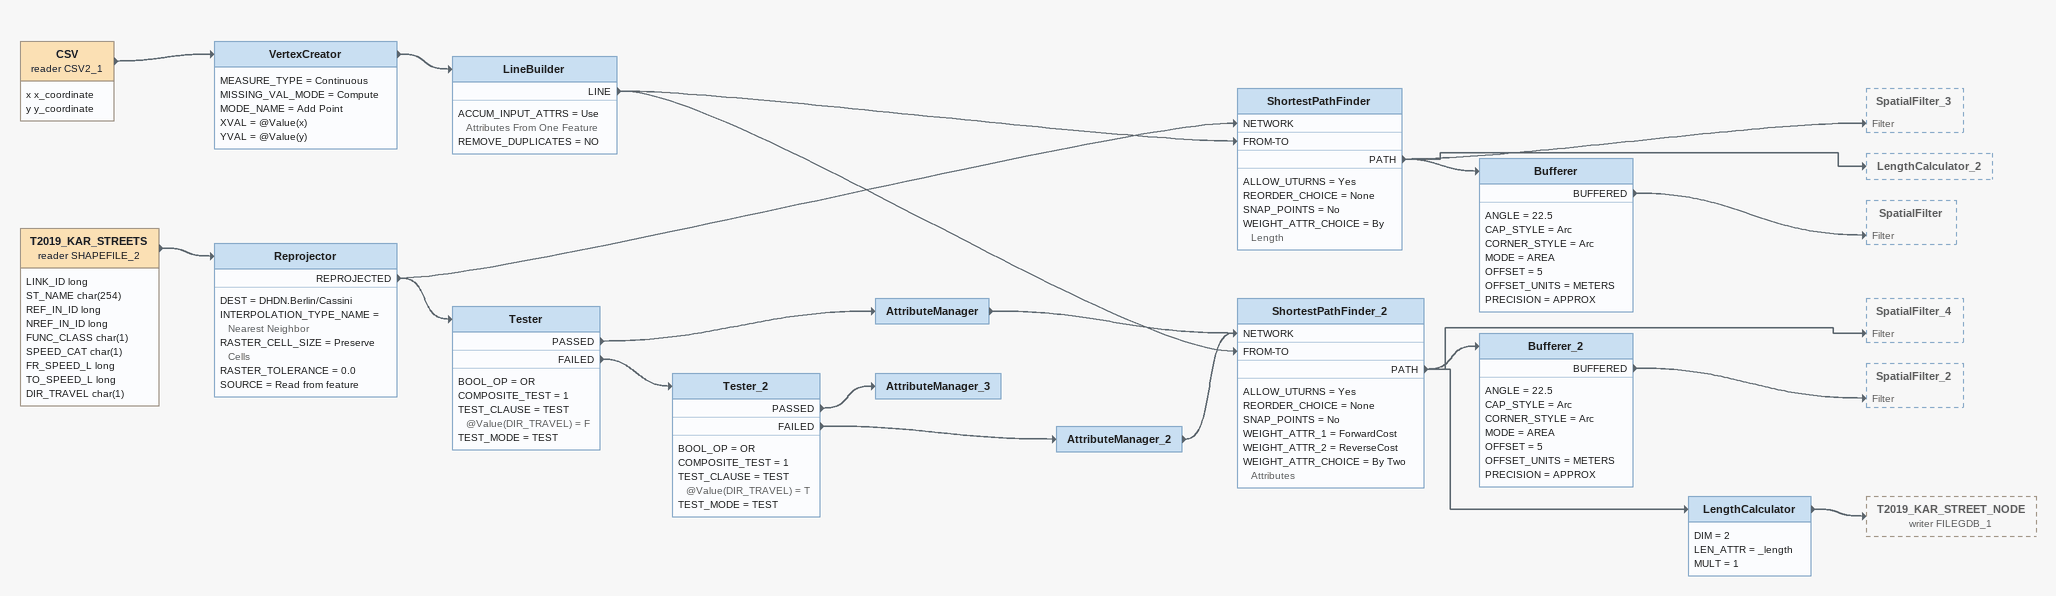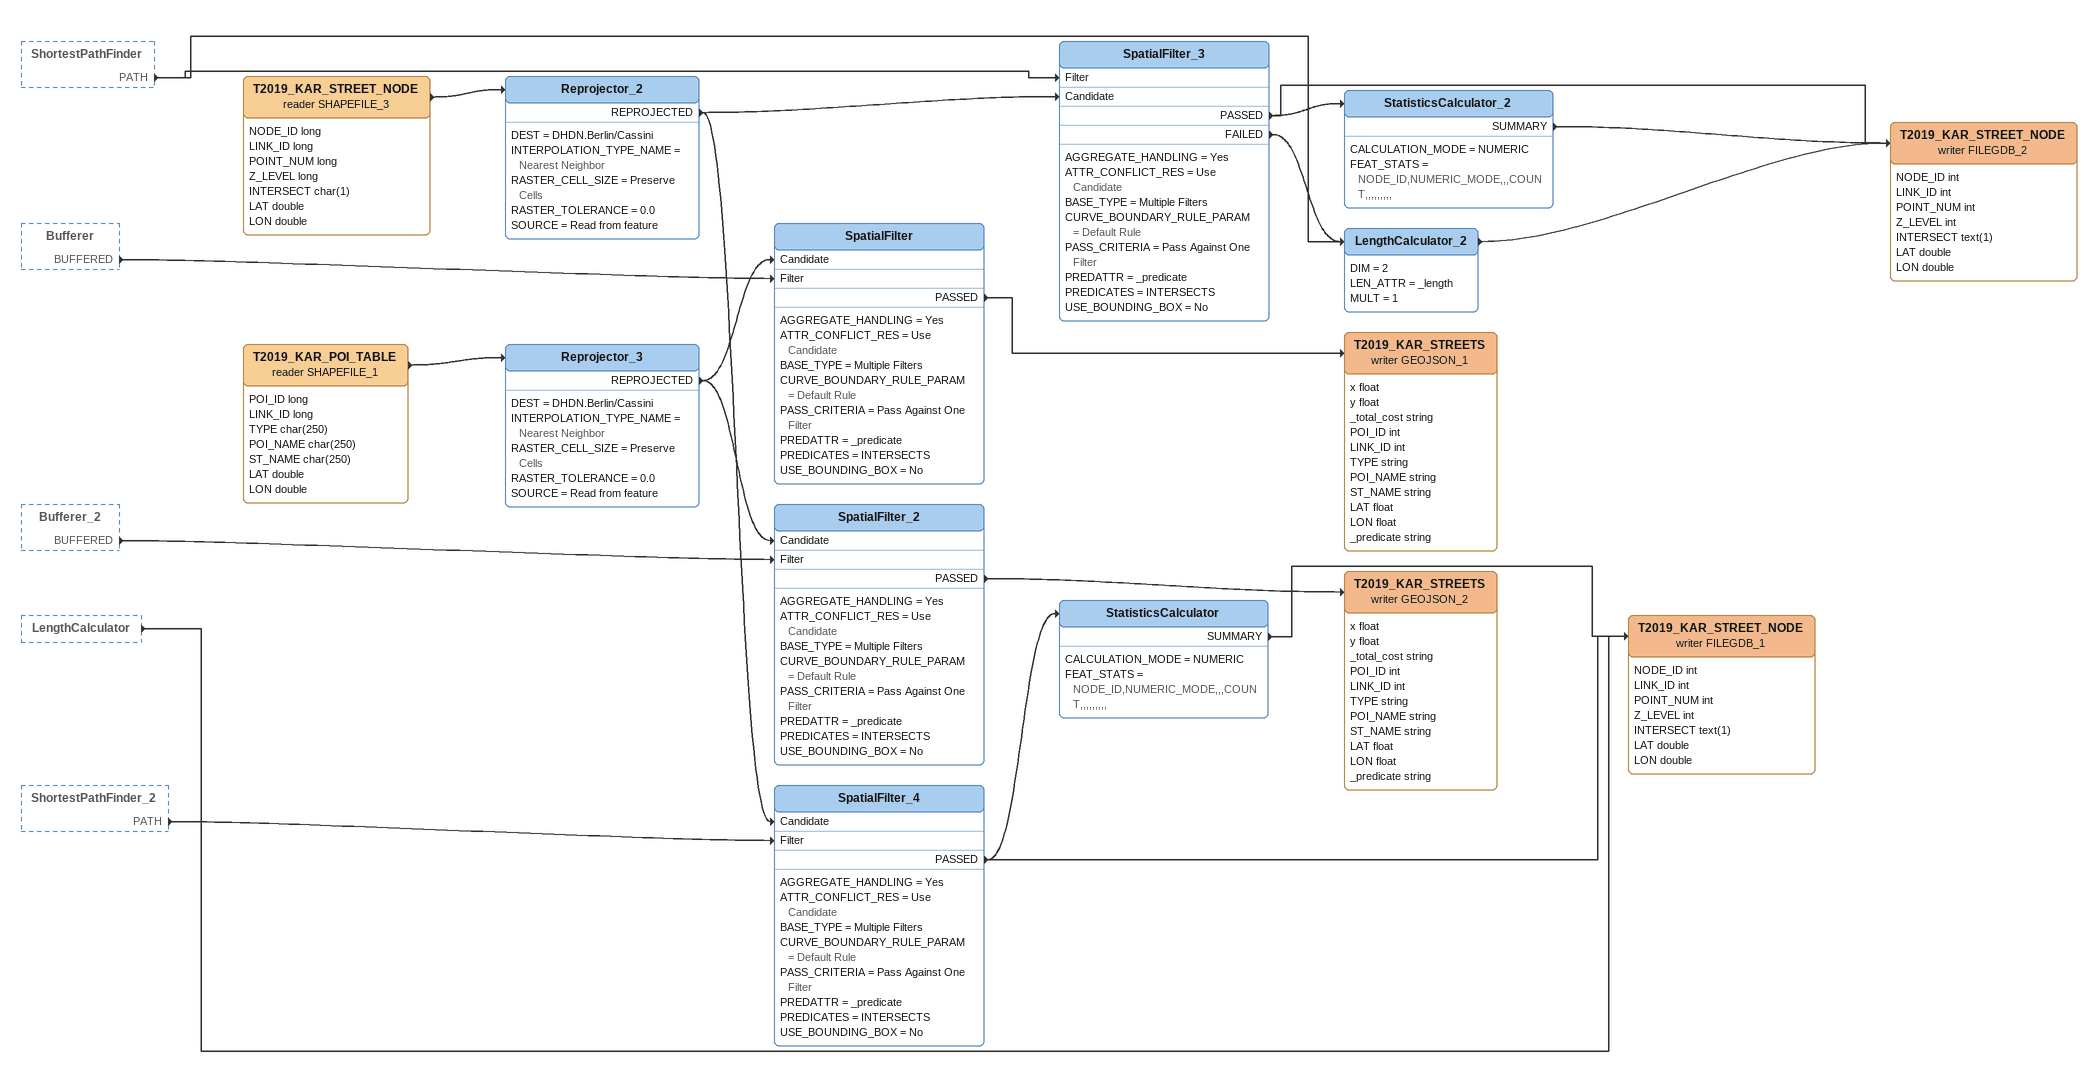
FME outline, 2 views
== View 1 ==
CSV (reader CSV2_1)
    attributes: x x_coordinate, y y_coordinate
    -> VertexCreator
VertexCreator
    MEASURE_TYPE = Continuous
    MISSING_VAL_MODE = Compute
    MODE_NAME = Add Point
    XVAL = @Value(x)
    YVAL = @Value(y)
    -> LineBuilder
LineBuilder
    ACCUM_INPUT_ATTRS = Use Attributes From One Feature
    REMOVE_DUPLICATES = NO
    LINE -> ShortestPathFinder [FROM-TO]
    LINE -> ShortestPathFinder_2 [FROM-TO]
T2019_KAR_STREETS (reader SHAPEFILE_2)
    attributes: LINK_ID long, ST_NAME char(254), REF_IN_ID long, NREF_IN_ID long, FUNC_CLASS char(1), SPEED_CAT char(1), FR_SPEED_L long, TO_SPEED_L long, DIR_TRAVEL char(1)
    -> Reprojector
Reprojector
    DEST = DHDN.Berlin/Cassini
    INTERPOLATION_TYPE_NAME = Nearest Neighbor
    RASTER_CELL_SIZE = Preserve Cells
    RASTER_TOLERANCE = 0.0
    SOURCE = Read from feature
    REPROJECTED -> ShortestPathFinder [NETWORK]
    REPROJECTED -> Tester
ShortestPathFinder
    ALLOW_UTURNS = Yes
    REORDER_CHOICE = None
    SNAP_POINTS = No
    WEIGHT_ATTR_CHOICE = By Length
    PATH -> Bufferer
    PATH -> SpatialFilter_3 [Filter]
    PATH -> LengthCalculator_2
Bufferer
    ANGLE = 22.5
    CAP_STYLE = Arc
    CORNER_STYLE = Arc
    MODE = AREA
    OFFSET = 5
    OFFSET_UNITS = METERS
    PRECISION = APPROX
    BUFFERED -> SpatialFilter [Filter]
Tester
    BOOL_OP = OR
    COMPOSITE_TEST = 1
    TEST_CLAUSE = TEST @Value(DIR_TRAVEL) = F
    TEST_MODE = TEST
    PASSED -> AttributeManager
    FAILED -> Tester_2
AttributeManager
    -> ShortestPathFinder_2 [NETWORK]
Tester_2
    BOOL_OP = OR
    COMPOSITE_TEST = 1
    TEST_CLAUSE = TEST @Value(DIR_TRAVEL) = T
    TEST_MODE = TEST
    PASSED -> AttributeManager_3
    FAILED -> AttributeManager_2
AttributeManager_3
AttributeManager_2
    -> ShortestPathFinder_2 [NETWORK]
ShortestPathFinder_2
    ALLOW_UTURNS = Yes
    REORDER_CHOICE = None
    SNAP_POINTS = No
    WEIGHT_ATTR_1 = ForwardCost
    WEIGHT_ATTR_2 = ReverseCost
    WEIGHT_ATTR_CHOICE = By Two Attributes
    PATH -> Bufferer_2
    PATH -> SpatialFilter_4 [Filter]
    PATH -> LengthCalculator
Bufferer_2
    ANGLE = 22.5
    CAP_STYLE = Arc
    CORNER_STYLE = Arc
    MODE = AREA
    OFFSET = 5
    OFFSET_UNITS = METERS
    PRECISION = APPROX
    BUFFERED -> SpatialFilter_2 [Filter]
LengthCalculator
    DIM = 2
    LEN_ATTR = _length
    MULT = 1
    -> T2019_KAR_STREET_NODE (writer FILEGDB_1)

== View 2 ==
ShortestPathFinder [outside]
    PATH -> SpatialFilter_3 [Filter]
    PATH -> LengthCalculator_2
Bufferer [outside]
    BUFFERED -> SpatialFilter [Filter]
Bufferer_2 [outside]
    BUFFERED -> SpatialFilter_2 [Filter]
LengthCalculator [outside]
    -> T2019_KAR_STREET_NODE (writer FILEGDB_1)
ShortestPathFinder_2 [outside]
    PATH -> SpatialFilter_4 [Filter]
T2019_KAR_STREET_NODE (reader SHAPEFILE_3)
    attributes: NODE_ID long, LINK_ID long, POINT_NUM long, Z_LEVEL long, INTERSECT char(1), LAT double, LON double
    -> Reprojector_2
Reprojector_2
    DEST = DHDN.Berlin/Cassini
    INTERPOLATION_TYPE_NAME = Nearest Neighbor
    RASTER_CELL_SIZE = Preserve Cells
    RASTER_TOLERANCE = 0.0
    SOURCE = Read from feature
    REPROJECTED -> SpatialFilter_3 [Candidate]
    REPROJECTED -> SpatialFilter_4 [Candidate]
SpatialFilter_3
    AGGREGATE_HANDLING = Yes
    ATTR_CONFLICT_RES = Use Candidate
    BASE_TYPE = Multiple Filters
    CURVE_BOUNDARY_RULE_PARAM = Default Rule
    PASS_CRITERIA = Pass Against One Filter
    PREDATTR = _predicate
    PREDICATES = INTERSECTS
    USE_BOUNDING_BOX = No
    PASSED -> StatisticsCalculator_2
    PASSED -> T2019_KAR_STREET_NODE (writer FILEGDB_2)
    FAILED -> LengthCalculator_2
StatisticsCalculator_2
    CALCULATION_MODE = NUMERIC
    FEAT_STATS = NODE_ID,NUMERIC_MODE,,,COUNT,,,,,,,,,
    SUMMARY -> T2019_KAR_STREET_NODE (writer FILEGDB_2)
LengthCalculator_2
    DIM = 2
    LEN_ATTR = _length
    MULT = 1
    -> T2019_KAR_STREET_NODE (writer FILEGDB_2)
T2019_KAR_STREET_NODE (writer FILEGDB_2)
    attributes: NODE_ID int, LINK_ID int, POINT_NUM int, Z_LEVEL int, INTERSECT text(1), LAT double, LON double
SpatialFilter_4
    AGGREGATE_HANDLING = Yes
    ATTR_CONFLICT_RES = Use Candidate
    BASE_TYPE = Multiple Filters
    CURVE_BOUNDARY_RULE_PARAM = Default Rule
    PASS_CRITERIA = Pass Against One Filter
    PREDATTR = _predicate
    PREDICATES = INTERSECTS
    USE_BOUNDING_BOX = No
    PASSED -> StatisticsCalculator
    PASSED -> T2019_KAR_STREET_NODE (writer FILEGDB_1)
StatisticsCalculator
    CALCULATION_MODE = NUMERIC
    FEAT_STATS = NODE_ID,NUMERIC_MODE,,,COUNT,,,,,,,,,
    SUMMARY -> T2019_KAR_STREET_NODE (writer FILEGDB_1)
T2019_KAR_STREET_NODE (writer FILEGDB_1)
    attributes: NODE_ID int, LINK_ID int, POINT_NUM int, Z_LEVEL int, INTERSECT text(1), LAT double, LON double
T2019_KAR_POI_TABLE (reader SHAPEFILE_1)
    attributes: POI_ID long, LINK_ID long, TYPE char(250), POI_NAME char(250), ST_NAME char(250), LAT double, LON double
    -> Reprojector_3
Reprojector_3
    DEST = DHDN.Berlin/Cassini
    INTERPOLATION_TYPE_NAME = Nearest Neighbor
    RASTER_CELL_SIZE = Preserve Cells
    RASTER_TOLERANCE = 0.0
    SOURCE = Read from feature
    REPROJECTED -> SpatialFilter [Candidate]
    REPROJECTED -> SpatialFilter_2 [Candidate]
SpatialFilter
    AGGREGATE_HANDLING = Yes
    ATTR_CONFLICT_RES = Use Candidate
    BASE_TYPE = Multiple Filters
    CURVE_BOUNDARY_RULE_PARAM = Default Rule
    PASS_CRITERIA = Pass Against One Filter
    PREDATTR = _predicate
    PREDICATES = INTERSECTS
    USE_BOUNDING_BOX = No
    PASSED -> T2019_KAR_STREETS (writer GEOJSON_1)
T2019_KAR_STREETS (writer GEOJSON_1)
    attributes: x float, y float, _total_cost string, POI_ID int, LINK_ID int, TYPE string, POI_NAME string, ST_NAME string, LAT float, LON float, _predicate string
SpatialFilter_2
    AGGREGATE_HANDLING = Yes
    ATTR_CONFLICT_RES = Use Candidate
    BASE_TYPE = Multiple Filters
    CURVE_BOUNDARY_RULE_PARAM = Default Rule
    PASS_CRITERIA = Pass Against One Filter
    PREDATTR = _predicate
    PREDICATES = INTERSECTS
    USE_BOUNDING_BOX = No
    PASSED -> T2019_KAR_STREETS (writer GEOJSON_2)
T2019_KAR_STREETS (writer GEOJSON_2)
    attributes: x float, y float, _total_cost string, POI_ID int, LINK_ID int, TYPE string, POI_NAME string, ST_NAME string, LAT float, LON float, _predicate string
